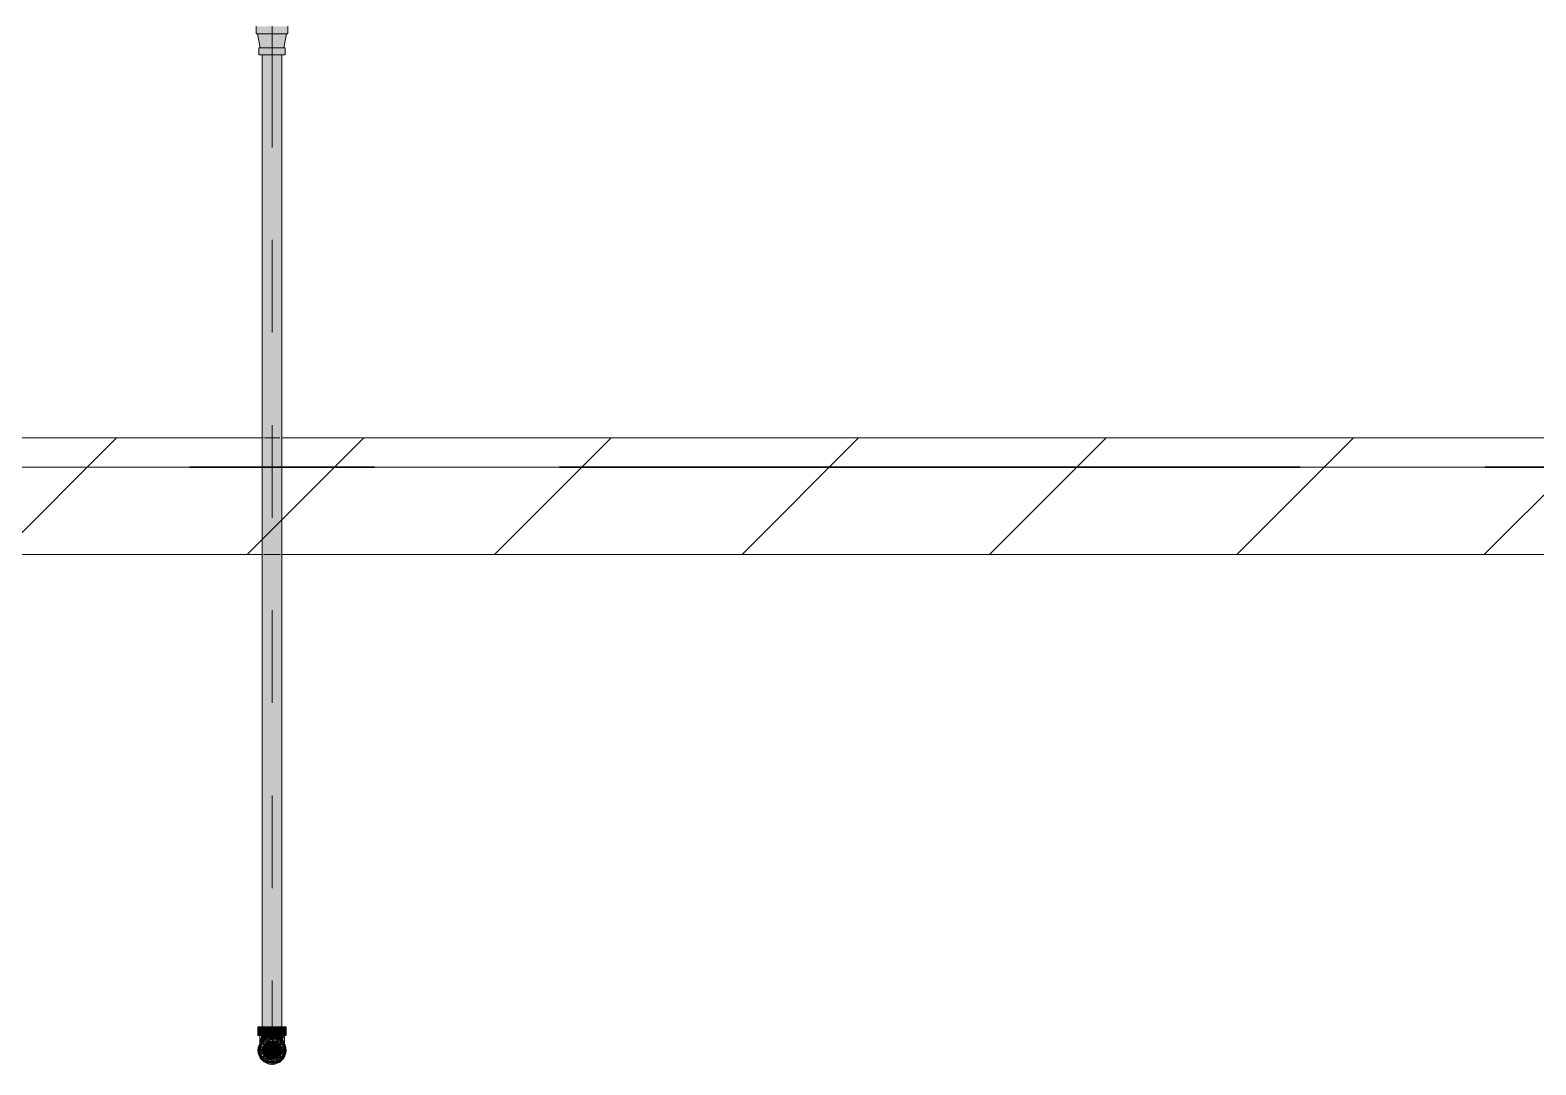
# Model space of a CAD drawing. Header units: millimetres. Extents: x -4000 to 187956, y -58990 to 162485.
# Drawn here: x 93835 to 96417, y 126425 to 128199 of the extents above; entities that cross this region are included whole.
import ezdxf

# ---------------------------------------------------------------- set-up
doc = ezdxf.new("R2010")
doc.units = ezdxf.units.MM
for name, pattern in [('Dash 1_16_', [317.5, 158.75, -158.75]), ('Grid Line', [2222.5, 1270, -317.5, 317.5, -317.5]), ('Grid Line 12_5mm', [2150, 1250, -300, 300, -300])]:
    doc.linetypes.add(name, pattern=pattern)
for name, color, linetype, lineweight in [('A-WALL', 113, 'Continuous', 13), ('A-WALL-PATT', 111, 'Continuous', 13), ('F-SPRN', 3, 'Continuous', 9), ('P-PIPE', 3, 'Continuous', 9), ('P-PIPE-CNTR', 3, 'Continuous', 9), ('S-GRID', 1, 'Continuous', 30)]:
    doc.layers.add(name, color=color, linetype=linetype, lineweight=lineweight)

# ---------------------------------------------------------------- blocks, each defined once
blk = doc.blocks.new('CMF2_NHAXUONG_A_rvt-1-FFS - TANG 1')
at = {"layer": 'A-WALL-PATT', "lineweight": 9}
h = blk.add_hatch(dxfattribs=at)
h.set_pattern_fill('FP_12', color=250, style=0, pattern_type=2)
h.set_pattern_definition([(45, (0, 0), (-212.13203, 212.13203), [])])
h.paths.add_polyline_path([(68581, 127300.1), (97082.8, 127300.1), (97082.8, 127500.1), (67049.8, 127500.1), (67049.8, 127300.1)])
h.paths.add_polyline_path([(43638.6, 127300.1), (63049.8, 127300.1), (63049.8, 127500.1), (43549.8, 127500.1), (43549.8, 127300.1)])
at = {"layer": 'A-WALL', "color": 50, "lineweight": 15}
for p, q in [((94233.5, 127500.1), (91766.5, 127500.1)), ((96733.5, 127500.1), (94266.5, 127500.1)), ((91766.7, 127300.1), (94233.3, 127300.1)), ((94266.7, 127300.1), (96733.3, 127300.1))]:
    blk.add_line(p, q, dxfattribs=at)
at = {"layer": 'A-WALL', "color": 35, "lineweight": 15}
for p, q in [((94233.5, 127500.1), (91766.5, 127500.1)), ((96733.5, 127500.1), (94266.5, 127500.1)), ((91766.7, 127300.1), (94233.3, 127300.1)), ((94266.7, 127300.1), (96733.3, 127300.1))]:
    blk.add_line(p, q, dxfattribs=at)
at = {"layer": 'A-WALL', "color": 14, "lineweight": 15}
for p, q in [((94237.1, 127500.1), (94235.5, 127500.1)), ((94263.4, 127500.1), (94238.2, 127500.1)), ((94235.5, 127300.1), (94264.5, 127300.1))]:
    blk.add_line(p, q, dxfattribs=at)
at = {"layer": 'A-WALL', "color": 15, "lineweight": 15}
for p, q in [((94237.1, 127500.1), (94235.5, 127500.1)), ((94263.4, 127500.1), (94238.2, 127500.1)), ((94235.5, 127300.1), (94264.5, 127300.1))]:
    blk.add_line(p, q, dxfattribs=at)
at = {"layer": 'S-GRID', "linetype": 'Grid Line 12_5mm', "lineweight": 9}
blk.add_line((-824.3, 127450), (183641.1, 127450), dxfattribs=at)
blk = doc.blocks.new('Sprinkler_Up - DN20-V359-FFS - TANG 1')
at = {"layer": 'F-SPRN', "transparency": 33554534}
for points in [[(13.5, 0), (22.2, 0), (18, 13.1), (6.9, 21.2), (-6.9, 21.2), (-18.4, 11.9), (-22.2, 0), (-3.9, 0.7), (-1.7, 2.9), (-1.2, 3.5), (-0.6, 4), (0.6, 4), (1.2, 3.5), (1.7, 2.9), (4.6, 0)], [(0, -21.2), (6.9, -21.2), (18, -13.1), (22.2, 0), (3.9, -0.7), (1.7, -2.9), (1.2, -3.5), (0.6, -4), (-0.6, -4), (-1.2, -3.5), (-1.7, -2.9), (-4.6, 0), (-22.2, 0), (-18, -13.1), (-6.9, -21.2)], [(0, -16.7), (4.3, -16.1), (11.8, -11.8), (16.1, -4.3), (16.1, 4.3), (11.7, 11.9), (8.3, 14.4), (0, 16.7), (-4.3, 16.1), (-11.8, 11.8), (-16.1, 4.3), (-16.1, -4.3), (-11.8, -11.8), (-8.3, -14.4)], [(0, -15.6), (7.8, -13.5), (13.5, -7.8), (15.1, -4), (15.1, 4), (13.5, 7.8), (7.8, 13.5), (0, 15.6), (-9.9, 11.9), (-11, 11), (-15.1, 4), (-15.1, -4), (-11, -11), (-7.8, -13.5)], [(-10.9, -5.5), (-10.9, 5.4), (-14.5, 5.4), (-14.5, -5.5)], [(-7.7, -5.5), (-7.7, 5.4), (-10.9, 5.4), (-10.9, -5.5)], [(0, -5.5), (0, 5.4), (-7.7, 5.4), (-7.7, -5.5)], [(0, 0), (5.7, 0), (2.9, 4.9), (-2.9, 4.9), (-5.7, 0)], [(2.9, -4.9), (5.7, 0), (-5.7, 0), (-2.9, -4.9)], [(0, 0), (4.6, 0), (0, 4.6), (-4.6, 0)], [(0, -4.6), (4.6, 0), (-4.6, 0)], [(0, -2.6), (1.3, 0), (-1.8, 0)], [(-1.3, 0), (1.8, 0), (0, 2.6)], [(7.7, -5.5), (7.7, 5.4), (0, 5.4), (0, -5.5)], [(10.9, -5.5), (10.9, 5.4), (7.7, 5.4), (7.7, -5.5)], [(14.5, -5.5), (14.5, 5.4), (10.9, 5.4), (10.9, -5.5)]]:
    blk.add_hatch(color=1, dxfattribs=at).paths.add_polyline_path(points)
at = {"layer": 'F-SPRN', "color": 1}
for p, q in [((-11.5, 5.4), (-14.5, 5.4)), ((-14.5, 5.4), (-11.3, 5.4)), ((-14.5, 5.4), (-14.5, 3.7)), ((-14.5, 3.3), (-14.5, 0)), ((-11.5, 5.4), (-11.5, 4)), ((-10.9, 1.9), (-10.9, 3.6)), ((-10.8, 5.4), (-8, 5.4)), ((-8.1, 5.4), (-10.8, 5.4)), ((-8.1, 5.4), (-8.1, 2.8)), ((-8.1, 2.5), (-8.1, 0.7)), ((-7.7, 4.8), (-7.7, 2.7)), ((-7.7, 4.8), (-7.7, 2.7)), ((-7.7, 2.1), (-7.7, 0.5)), ((-7.7, 2.1), (-7.7, 0.5)), ((-6.7, 5.4), (-4.7, 5.4)), ((-5.8, 3.8), (-5.8, 2.2)), ((-2.1, 0), (-2.1, 0)), ((-2.1, 0), (-2.1, -0.1)), ((-0.5, 2), (-0.6, 2)), ((-0.6, 2), (-0.6, 2)), ((0, 2.1), (-0.1, 2.1)), ((2.1, 0), (2.1, 0.1)), ((2.1, 0), (2.1, 0)), ((4.7, 5.4), (6.5, 5.4)), ((7.7, 5.4), (10.8, 5.4)), ((7.7, 5.2), (7.7, 2.7)), ((7.7, 5.2), (7.7, 2.7)), ((7.7, 2.3), (7.7, 0.5)), ((7.7, 2.3), (7.7, 0.5)), ((10.8, 5.4), (8.1, 5.4)), ((8.1, 5.4), (8.1, 2.8)), ((8.1, 2.5), (8.1, 0.4)), ((10.9, 5.4), (14.5, 5.4)), ((10.9, 3.6), (10.9, 0.2)), ((14.5, 5.4), (11.5, 5.4)), ((11.5, 5.4), (11.5, 4)), ((11.5, 3), (11.5, 0.2)), ((14.5, 5.4), (14.5, -5.5)), ((-14.5, -1.3), (-14.5, -3.7)), ((-11.1, -5.5), (-14.5, -5.5)), ((-14.5, -5.5), (-11.5, -5.5)), ((-10.9, -2.6), (-10.9, -1.3)), ((-10.8, -5.5), (-8.1, -5.5)), ((-7.8, -5.5), (-10.8, -5.5)), ((-8.1, -4.2), (-8.1, -5.5)), ((-7.7, -2.7), (-7.7, -4)), ((-7.7, -2.7), (-7.7, -4)), ((-7, -5.5), (-5.8, -5.5)), ((-4.8, -5.5), (-7, -5.5)), ((-5.8, -2.3), (-5.8, -3.8)), ((-2.1, -0.3), (-2, -0.4)), ((-2, -0.4), (-2, -0.5)), ((-2, -0.5), (-2, -0.6)), ((-2, -0.6), (-2, -0.7)), ((-2, -0.7), (-1.9, -0.7)), ((-1.9, -0.7), (-1.9, -0.8)), ((-1.9, -0.8), (-1.9, -0.9)), ((-1.9, -0.9), (-1.8, -1)), ((-1.8, -1), (-1.8, -1.1)), ((-1.8, -1), (-1.8, -1)), ((-1.8, -1.1), (-1.7, -1.2)), ((-1.7, -1.2), (-1.6, -1.3)), ((-1.7, -1.2), (-1.7, -1.2)), ((-1.6, -1.3), (-1.6, -1.4)), ((-1.6, -1.4), (-1.5, -1.4)), ((-1.5, -1.4), (-1.4, -1.5)), ((-1.4, -1.5), (-1.3, -1.6)), ((-1.4, -1.5), (-1.4, -1.5)), ((-1.3, -1.6), (-1.3, -1.7)), ((-1.3, -1.7), (-1.2, -1.7)), ((-1.2, -1.7), (-1.1, -1.7)), ((-1.1, -1.7), (-1.1, -1.8)), ((-1.1, -1.8), (-1, -1.8)), ((-1, -1.8), (-0.9, -1.9)), ((-0.9, -1.9), (-0.8, -1.9)), ((-0.8, -1.9), (-0.7, -2)), ((-0.8, -1.9), (-0.8, -1.9)), ((-0.7, -2), (-0.6, -2)), ((-0.6, -2), (-0.5, -2)), ((-0.5, -2), (-0.4, -2)), ((-0.4, -2), (-0.3, -2.1)), ((-0.4, -2), (-0.4, -2)), ((-0.3, -2.1), (-0.2, -2.1)), ((-0.2, -2.1), (-0.1, -2.1)), ((-0.1, -2.1), (0, -2.1)), ((0, -2.1), (0.1, -2.1)), ((0.1, -2.1), (0.2, -2.1)), ((0.1, -2.1), (0.1, -2.1)), ((0.2, -2.1), (0.3, -2.1)), ((0.3, -2.1), (0.4, -2)), ((0.4, -2), (0.5, -2)), ((0.5, -2), (0.6, -2)), ((0.6, -2), (0.7, -2)), ((0.6, -2), (0.6, -2)), ((0.7, -2), (0.8, -1.9)), ((0.8, -1.9), (0.9, -1.9)), ((0.9, -1.9), (1, -1.8)), ((0.9, -1.9), (0.9, -1.9)), ((1, -1.8), (1.1, -1.8)), ((1.1, -1.8), (1.2, -1.7)), ((1.2, -1.7), (1.3, -1.6)), ((1.2, -1.7), (1.2, -1.7)), ((1.3, -1.6), (1.4, -1.6)), ((1.4, -1.5), (1.5, -1.5)), ((1.4, -1.6), (1.4, -1.5)), ((1.5, -1.4), (1.6, -1.3)), ((1.5, -1.5), (1.5, -1.4)), ((1.6, -1.3), (1.7, -1.2)), ((1.6, -1.3), (1.6, -1.3)), ((1.7, -1.1), (1.8, -1.1)), ((1.7, -1.2), (1.7, -1.1)), ((1.8, -1), (1.9, -0.9)), ((1.8, -1.1), (1.8, -1)), ((1.9, -0.8), (2, -0.7)), ((1.9, -0.8), (1.9, -0.8)), ((1.9, -0.9), (1.9, -0.8)), ((2, -0.4), (2.1, -0.3)), ((2, -0.5), (2, -0.4)), ((2, -0.5), (2, -0.5)), ((2, -0.6), (2, -0.5)), ((2, -0.7), (2, -0.6)), ((2.1, -0.1), (2.1, 0)), ((2.1, -0.2), (2.1, -0.1)), ((2.1, -0.3), (2.1, -0.2)), ((7, -5.5), (4.8, -5.5)), ((5.8, -2.2), (5.8, -3.8)), ((5.8, -5.5), (7, -5.5)), ((7.7, -0.5), (7.7, -2.3)), ((7.7, -0.5), (7.7, -2.3)), ((7.7, -2.7), (7.7, -5.4)), ((7.7, -2.7), (7.7, -5.4)), ((10.8, -5.5), (7.7, -5.5)), ((8.1, -0.4), (8.1, -2.5)), ((8.1, -2.8), (8.1, -5.5)), ((8.1, -5.5), (10.8, -5.5)), ((10.9, -0.2), (10.9, -3.6)), ((14.5, -5.5), (10.9, -5.5)), ((11.5, -0.2), (11.5, -3)), ((11.5, -4), (11.5, -5.5)), ((11.5, -5.5), (14.5, -5.5))]:
    blk.add_line(p, q, dxfattribs=at)
at = {"layer": 'F-SPRN', "color": 1, "flags": 128}
for points in [[(-0.6, 2), (-0.7, 2), (-0.8, 1.9), (-0.9, 1.9), (-0.9, 1.9), (-1, 1.8), (-1.1, 1.8), (-1.2, 1.7), (-1.2, 1.7), (-1.3, 1.6), (-1.4, 1.6), (-1.4, 1.5), (-1.5, 1.5), (-1.5, 1.4), (-1.6, 1.3), (-1.6, 1.3), (-1.7, 1.2), (-1.7, 1.1), (-1.8, 1.1), (-1.8, 1), (-1.9, 0.9), (-1.9, 0.8), (-1.9, 0.8), (-2, 0.7), (-2, 0.6), (-2, 0.5), (-2, 0.5), (-2, 0.4), (-2.1, 0.3), (-2.1, 0.2), (-2.1, 0.1), (-2.1, 0)], [(-0.1, 2.1), (-0.1, 2.1), (-0.2, 2.1), (-0.3, 2.1), (-0.4, 2), (-0.5, 2)], [(2.1, 0.1), (2.1, 0.2), (2.1, 0.2), (2.1, 0.3), (2, 0.4), (2, 0.5), (2, 0.6), (2, 0.7), (1.9, 0.7), (1.9, 0.8), (1.9, 0.9), (1.8, 1), (1.8, 1), (1.8, 1.1), (1.7, 1.2), (1.7, 1.2), (1.6, 1.3), (1.6, 1.4), (1.5, 1.4), (1.4, 1.5), (1.4, 1.5), (1.3, 1.6), (1.3, 1.7), (1.2, 1.7), (1.1, 1.7), (1.1, 1.8), (1, 1.8), (0.9, 1.9), (0.8, 1.9), (0.8, 1.9), (0.7, 2), (0.6, 2), (0.5, 2), (0.4, 2), (0.4, 2), (0.3, 2.1), (0.2, 2.1), (0.1, 2.1), (0, 2.1)], [(-2.1, -0.1), (-2.1, -0.2), (-2.1, -0.2), (-2.1, -0.3)]]:
    blk.add_lwpolyline(points, dxfattribs=at)
at = {"layer": 'F-SPRN', "color": 1}
for radius, start, end in [(22.2, 360, 180), (21.9, 165.6773, 179.2615), (21.9, 145.5983, 164.8151), (21.9, 144, 145.5983), (21.9, 126.6942, 143.2701), (16.7, 167.6802, 180), (16.7, 167.6802, 180), (16.7, 155.3879, 164.9693), (16.7, 155.3879, 164.9693), (15.6, 166.4265, 180), (15.6, 166.4265, 180), (15.6, 150.9409, 165), (15.6, 159.6139, 165), (16.7, 136.7213, 149.931), (16.7, 136.7213, 149.931), (15.6, 150.9409, 156.3845), (15.6, 138.4214, 150), (15.6, 138.4214, 150), (21.9, 108.2621, 125.7507), (16.7, 134.4938, 135), (16.7, 134.4938, 135), (15.6, 129.9005, 135), (15.6, 129.9005, 135), (16.7, 121.4181, 130.5751), (16.7, 121.4181, 130.5751), (15.6, 120.5262, 126.205), (15.6, 120.5262, 126.205), (16.7, 106.5995, 120), (16.7, 106.5995, 120), (15.6, 114.4363, 119.9813), (15.6, 114.4363, 119.9813), (21.9, 99.348, 107.901), (4.63, 155.7832, 180), (4.63, 155.7832, 180), (16.7, 96.4143, 105), (16.7, 96.4143, 105), (4.63, 109.0192, 138.2703), (4.63, 109.0192, 138.2703), (21.9, 90.145, 98.8503), (15.6, 95.5762, 100.6843), (15.6, 95.5762, 100.6843), (2.56, 109.0192, 168.8278), (2.56, 109.0192, 168.8278), (2.04, 109.0192, 180), (16.7, 83.0684, 90), (16.7, 83.0684, 90), (4.63, 17.9592, 90), (4.63, 17.9592, 90), (3.81, 57.0577, 90), (2.56, 14.5599, 90), (2.56, 14.5599, 90), (2.04, 10.4703, 90), (21.9, 72.5583, 89.4624), (15.6, 75.573, 80.5892), (15.6, 75.573, 80.5892), (3.81, 16.1605, 43.8358), (15.6, 67.5614, 74.5481), (15.6, 67.5614, 74.5481), (16.7, 60, 75), (16.7, 60, 75), (15.6, 60.0187, 65.5637), (15.6, 60.0187, 65.5637), (21.9, 54.2493, 71.7379), (15.6, 53.795, 60), (15.6, 53.795, 60), (16.7, 49.4249, 58.5819), (16.7, 49.4249, 58.5819), (15.6, 45, 50.0995), (15.6, 45, 50.0995), (16.7, 45, 45.5062), (16.7, 45, 45.5062), (15.6, 30, 41.5786), (15.6, 30, 41.5786), (16.7, 30, 43.2787), (16.7, 30, 43.2787), (21.9, 36.7299, 53.3058), (15.6, 23.6155, 29.5646), (15.6, 15, 29.5646), (15.6, 15, 20.3861), (16.7, 15, 24.6121), (16.7, 15, 24.6121), (15.6, 360, 13.6618), (15.6, 0, 13.6618), (16.7, 360, 12.3198), (16.7, 0, 12.3198), (21.9, 33.2088, 36), (21.9, 15.1849, 33.2088), (21.9, 0.7385, 14.3227), (22.2, 180, 360), (21.9, 180.7385, 194.3227), (21.9, 195.1849, 215.2302), (21.9, 216.7299, 233.3058), (16.7, 180, 192.3198), (16.7, 180, 192.3198), (16.7, 195.0307, 204.6121), (16.7, 195.0307, 204.6121), (15.6, 181.9082, 193.6618), (15.6, 181.9082, 193.6618), (15.6, 197.3339, 209.5646), (15.6, 197.3339, 209.5646), (16.7, 210.069, 223.2787), (16.7, 210.069, 223.2787), (15.6, 212.5472, 221.5786), (15.6, 212.5472, 221.5786), (21.9, 234.2493, 251.7379), (16.7, 229.4249, 238.5819), (16.7, 229.4249, 238.5819), (15.6, 233.795, 240), (15.6, 233.795, 240), (16.7, 240, 255), (16.7, 240, 255), (15.6, 240.0187, 254.5481), (15.6, 240.0187, 254.5481), (21.9, 252.5583, 269.4624), (4.63, 197.9592, 0), (4.63, 197.9592, 360), (15.6, 255, 267.64), (15.6, 255, 267.64), (3.81, 196.1605, 360), (2.56, 191.1677, 270), (2.56, 191.1677, 270), (2.04, 190.4703, 270), (16.7, 263.0684, 270), (16.7, 263.0684, 270), (2.04, 270, 0), (2.56, 270, 0), (2.56, 270, 360), (21.9, 270.145, 278.8503), (15.6, 275.5762, 280.6843), (15.6, 275.5762, 280.6843), (16.7, 276.4143, 285), (16.7, 276.4143, 285), (21.9, 279.348, 287.901), (16.7, 286.5995, 300), (16.7, 286.5995, 300), (15.6, 294.4363, 299.9813), (15.6, 294.4363, 299.9813), (21.9, 288.2621, 305.7507), (15.6, 300, 313.2078), (15.6, 300, 313.2078), (16.7, 301.4181, 310.5751), (16.7, 301.4181, 310.5751), (15.6, 318.4214, 330), (15.6, 318.4214, 330), (16.7, 316.7213, 330), (16.7, 316.7213, 330), (21.9, 306.6942, 323.2701), (15.6, 330.4354, 345), (15.6, 330.4354, 336.3845), (15.6, 339.6139, 345), (15.6, 346.3382, 360), (15.6, 346.3382, 360), (16.7, 335.3879, 345), (16.7, 335.3879, 345), (16.7, 347.6802, 360), (16.7, 347.6802, 360), (21.9, 324.7698, 344.8151), (21.9, 345.6773, 359.2615)]:
    blk.add_arc((0, 0), radius, start, end, dxfattribs=at)
blk = doc.blocks.new('Steel_Transition_Threaded_HoaPhat - Standard-V286-FFS - TANG 1')
at = {"layer": 'P-PIPE', "lineweight": 13, "transparency": 33554534}
h = blk.add_hatch(color=1, dxfattribs=at)
h.paths.add_polyline_path([(51750, 126427.6), (51755.8, 126428.4), (51761.3, 126430.6), (51765.9, 126434.2), (51769.5, 126438.8), (51771.7, 126444.3), (51772.5, 126450.1), (51771.7, 126455.9), (51769, 126462), (51765.9, 126466), (51761.3, 126469.6), (51755.8, 126471.8), (51750, 126472.6), (51744.2, 126471.8), (51738.8, 126469.6), (51734.1, 126466), (51730.5, 126461.3), (51728.3, 126455.9), (51727.5, 126450.1), (51728.3, 126444.3), (51730.5, 126438.8), (51734.1, 126434.2), (51738.8, 126430.6), (51744.2, 126428.4)])
h.paths.add_polyline_path([(51750, 126430), (51744.8, 126430.7), (51740, 126432.7), (51735.8, 126435.9), (51732.6, 126440), (51730.6, 126444.9), (51729.9, 126450.1), (51730.6, 126455.3), (51734, 126462), (51735.8, 126464.3), (51740, 126467.5), (51744.8, 126469.5), (51750, 126470.2), (51755.2, 126469.5), (51760.1, 126467.5), (51766, 126462), (51767.4, 126460.1), (51769.4, 126455.3), (51770.1, 126450.1), (51769.4, 126444.9), (51767.4, 126440), (51764.2, 126435.9), (51760.1, 126432.7), (51755.2, 126430.7)])
for points in [[(51750, 126430), (51750, 126433.7), (51741.8, 126435.9), (51735.8, 126441.9), (51733.6, 126450.1), (51735.8, 126458.3), (51741.8, 126464.3), (51750, 126466.5), (51750, 126470.2), (51744.8, 126469.5), (51740, 126467.5), (51734, 126462), (51732.6, 126460.1), (51730.6, 126455.3), (51729.9, 126450.1), (51730.6, 126444.9), (51732.6, 126440), (51735.8, 126435.9), (51740, 126432.7), (51744.8, 126430.7)], [(51750, 126431.6), (51754.8, 126432.2), (51759.3, 126434.1), (51763.1, 126437), (51766, 126440.8), (51767.9, 126445.3), (51768.5, 126450.1), (51767.9, 126454.9), (51764, 126462), (51763.1, 126463.2), (51759.3, 126466.1), (51754.8, 126468), (51750, 126468.6), (51745.2, 126468), (51740.8, 126466.1), (51736, 126462), (51734, 126459.3), (51732.1, 126454.9), (51731.5, 126450.1), (51732.1, 126445.3), (51734, 126440.8), (51736.9, 126437), (51740.8, 126434.1), (51745.2, 126432.2)], [(51750, 126430), (51755.2, 126430.7), (51760.1, 126432.7), (51764.2, 126435.9), (51767.4, 126440), (51769.4, 126444.9), (51770.1, 126450.1), (51769.4, 126455.3), (51766, 126462), (51764.2, 126464.3), (51760.1, 126467.5), (51755.2, 126469.5), (51750, 126470.2), (51750, 126466.5), (51758.2, 126464.3), (51764.2, 126458.3), (51766.4, 126450.1), (51764.2, 126441.9), (51758.2, 126435.9), (51750, 126433.7)]]:
    blk.add_hatch(color=1, dxfattribs=at).paths.add_polyline_path(points)
at = {"layer": 'P-PIPE', "color": 20, "lineweight": 13}
for radius, start, end in [(22.5, 90, 270), (22.5, 90, 270), (20.1, 150, 162.7449), (18.5, 157.6232, 165), (18.5, 157.6232, 165), (20.1, 143.4205, 148.1553), (18.5, 139.7195, 150), (18.5, 139.7195, 150), (20.1, 128.8856, 139.8677), (16.4, 143.5463, 150), (18.5, 123.4976, 133.2041), (18.5, 123.4976, 133.2041), (16.4, 133.3918, 135), (20.1, 109.6859, 125.0043), (16.4, 121.0738, 128.0319), (18.5, 106.819, 120), (18.5, 106.819, 120), (16.4, 115.1607, 120), (16.4, 107.4657, 111.9681), (20.1, 100.9975, 105), (18.5, 91.4353, 103.2046), (18.5, 91.4353, 103.2046), (16.4, 96.2132, 104.6042), (20.1, 90.5246, 98.5089), (22.5, 270, 90), (22.5, 270, 90), (18.5, 78.0986, 90), (18.5, 78.0986, 90), (20.1, 75.0607, 87.9279), (18.5, 60, 75), (18.5, 60, 75), (16.4, 66.9681, 72.9388), (20.1, 54.9957, 75), (16.4, 50.4733, 56.6389), (18.5, 46.7959, 56.5024), (18.5, 46.7959, 56.5024), (16.4, 45, 46.6082), (20.1, 40.1323, 51.1144), (16.4, 30, 38.0319), (18.5, 30, 40.2805), (18.5, 30, 40.2805), (20.1, 31.8447, 36.5795), (18.5, 15, 22.3768), (18.5, 15, 22.3768), (20.1, 17.2551, 30), (20.1, 166.0499, 193.9501), (20.1, 197.2551, 210), (18.5, 166.5939, 180), (18.5, 166.5939, 193.4061), (18.5, 180, 193.4061), (18.5, 195, 202.3768), (18.5, 195, 202.3768), (20.1, 211.8447, 231.1144), (16.4, 168.5467, 178.9063), (16.4, 184.8393, 191.4533), (18.5, 210, 223.5703), (18.5, 210, 223.5703), (16.4, 158.0319, 163.506), (16.4, 210.6635, 216.4537), (18.5, 226.7959, 236.5024), (18.5, 226.7959, 236.5024), (20.1, 234.9957, 255), (16.4, 230.4733, 236.6389), (18.5, 240, 255), (18.5, 240, 255), (16.4, 240, 246.5955), (16.4, 250.3629, 255), (20.1, 255.0607, 267.9279), (18.5, 258.0986, 270), (18.5, 258.0986, 270), (16.4, 264.1652, 268.506), (18.5, 271.4353, 283.2046), (18.5, 271.4353, 283.2046), (16.4, 276.2132, 283.9063), (20.1, 280.9975, 285), (16.4, 287.4657, 291.9681), (18.5, 286.819, 300), (18.5, 286.819, 300), (16.4, 293.4045, 300), (20.1, 289.6859, 305.0043), (18.5, 303.4976, 313.2041), (18.5, 303.4976, 313.2041), (20.1, 308.8856, 328.1553), (18.5, 316.4297, 330), (18.5, 316.4297, 330), (16.4, 338.0319, 342.8691), (16.4, 0, 8.0319), (16.4, 353.5463, 0), (18.5, 337.6232, 345), (18.5, 337.6232, 345), (20.1, 330, 342.7449), (18.5, 0, 13.4061), (18.5, 346.5939, 13.4061), (18.5, 346.5939, 0), (20.1, 346.0499, 13.9501), (20.1, 270.5246, 278.5089)]:
    blk.add_arc((51750, 126450.1), radius, start, end, dxfattribs=at)
blk = doc.blocks.new('Steel_Elbow_Threaded_HoaPhat - Standard-V360-FFS - TANG 1')
at = {"layer": 'P-PIPE', "lineweight": 13, "transparency": 33554534}
for points in [[(94233, 126475.5), (94250, 126475.5), (94250, 126490.6), (94225.9, 126490.6), (94226.7, 126475.5), (94232.1, 126475.5)], [(94250, 126475.5), (94274.1, 126475.5), (94273.3, 126490.6), (94250, 126490.6)], [(94250, 126426), (94256.2, 126426.8), (94262.1, 126429.2), (94267.1, 126433), (94270.9, 126438), (94273.3, 126443.8), (94274.1, 126450.1), (94273.3, 126456.3), (94270.9, 126462.1), (94267.1, 126467.1), (94262.1, 126471), (94256.2, 126473.4), (94250, 126474.2), (94243.8, 126473.4), (94237.9, 126471), (94232.1, 126466), (94229, 126462), (94226.7, 126456.3), (94225.9, 126450.1), (94226.7, 126443.8), (94229.1, 126438), (94233, 126433), (94237.9, 126429.2), (94243.8, 126426.8)]]:
    blk.add_hatch(color=1, dxfattribs=at).paths.add_polyline_path(points)
h = blk.add_hatch(color=1, dxfattribs=at)
h.paths.add_polyline_path([(94242.8, 126470), (94240.3, 126470), (94244.1, 126471.9)])
h.paths.add_polyline_path([(94229.8, 126460.2), (94232.1, 126462), (94237.2, 126467.6), (94242.8, 126470), (94250, 126471.2), (94250, 126475.5), (94231.7, 126475.5), (94230.3, 126471.7), (94230.1, 126464.3), (94230, 126462)])
h = blk.add_hatch(color=1, dxfattribs=at)
h.paths.add_polyline_path([(94266.9, 126465.3), (94269.2, 126462), (94268.6, 126464.6)])
h.paths.add_polyline_path([(94270.9, 126458.6), (94270.6, 126467.2), (94269.5, 126466.8), (94269.4, 126470.9), (94270.7, 126471.2), (94269.6, 126475.5), (94250, 126475.5), (94250, 126471.2), (94257.2, 126470), (94255.9, 126471.9), (94263.4, 126467.2), (94267.4, 126463.1), (94266.2, 126468.2), (94269.6, 126462)])
at = {"layer": 'P-PIPE', "color": 20, "lineweight": 13}
for p, q in [((94225.9, 126490.6), (94225.9, 126475.5)), ((94226.7, 126490.6), (94225.9, 126490.6)), ((94250, 126490.6), (94225.9, 126490.6)), ((94233, 126490.6), (94226.7, 126490.6)), ((94237.9, 126490.6), (94233.8, 126490.6)), ((94243.8, 126490.6), (94238.2, 126490.6)), ((94250, 126490.6), (94243.8, 126490.6)), ((94256.2, 126490.6), (94250, 126490.6)), ((94274.1, 126490.6), (94250, 126490.6)), ((94261.8, 126490.6), (94256.2, 126490.6)), ((94266.2, 126490.6), (94262.1, 126490.6)), ((94274.1, 126490.6), (94267.1, 126490.6)), ((94274.1, 126475.5), (94274.1, 126490.6)), ((94225.9, 126475.5), (94231.5, 126475.5)), ((94225.9, 126475.5), (94250, 126475.5)), ((94231.7, 126475.5), (94228.9, 126475.5)), ((94228.9, 126461.8), (94228.9, 126462)), ((94228.9, 126460.9), (94228.9, 126461.8)), ((94231.7, 126475.5), (94229.2, 126475.5)), ((94232, 126475.5), (94231.7, 126475.5)), ((94232, 126475.5), (94231.7, 126475.5)), ((94232, 126475.5), (94233, 126475.5)), ((94242.8, 126475.5), (94232.8, 126475.5)), ((94236.4, 126475.5), (94233.8, 126475.5)), ((94234, 126475.5), (94237.9, 126475.5)), ((94242.8, 126475.5), (94236.4, 126475.5)), ((94237.9, 126475.5), (94242.7, 126475.5)), ((94250, 126475.5), (94243.7, 126475.5)), ((94250, 126475.5), (94243.7, 126475.5)), ((94243.8, 126475.5), (94250, 126475.5)), ((94250, 126475.5), (94256.2, 126475.5)), ((94250, 126475.5), (94274.1, 126475.5)), ((94256.3, 126475.5), (94250, 126475.5)), ((94256.3, 126475.5), (94250, 126475.5)), ((94263.6, 126475.5), (94257.2, 126475.5)), ((94271.2, 126475.5), (94257.2, 126475.5)), ((94257.3, 126475.5), (94262.1, 126475.5)), ((94262.1, 126475.5), (94266, 126475.5)), ((94266.2, 126475.5), (94263.6, 126475.5)), ((94267.1, 126475.5), (94269.7, 126475.5)), ((94268.3, 126475.5), (94267.2, 126475.5)), ((94269.9, 126475.5), (94268.3, 126475.5)), ((94269.7, 126475.5), (94274.1, 126475.5)), ((94271.2, 126462), (94271.2, 126461.2)), ((94271.2, 126462), (94271.2, 126462)), ((94271.2, 126461.2), (94271.2, 126460.3)), ((94271.2, 126458), (94271.2, 126457.3)), ((94228.9, 126455.1), (94228.9, 126455.7)), ((94228.9, 126454.5), (94228.9, 126455.1)), ((94228.9, 126454), (94228.9, 126454.5)), ((94228.9, 126452.5), (94228.9, 126453)), ((94228.9, 126452.1), (94228.9, 126452.5)), ((94228.9, 126451.7), (94228.9, 126452.1)), ((94228.9, 126451.4), (94228.9, 126451.7)), ((94228.9, 126451.1), (94228.9, 126451.4)), ((94228.9, 126450.4), (94228.9, 126450.6)), ((94228.9, 126450.3), (94228.9, 126450.4)), ((94228.9, 126450.2), (94228.9, 126450.3)), ((94228.9, 126450.1), (94228.9, 126450.2)), ((94228.9, 126450.1), (94228.9, 126450.1)), ((94228.9, 126449.9), (94228.9, 126450.1)), ((94228.9, 126449), (94228.9, 126449.9)), ((94228.9, 126448.2), (94228.9, 126449)), ((94229, 126447.3), (94228.9, 126448.2)), ((94229.2, 126446.5), (94229, 126447.3)), ((94229.3, 126445.7), (94229.2, 126446.5)), ((94229.5, 126444.8), (94229.3, 126445.7)), ((94229.7, 126444), (94229.5, 126444.8)), ((94230, 126443.2), (94229.7, 126444)), ((94230.3, 126442.4), (94230, 126443.2)), ((94231.3, 126440.1), (94231, 126440.9)), ((94231.8, 126439.4), (94231.3, 126440.1)), ((94232.2, 126438.7), (94231.8, 126439.4)), ((94234.3, 126436), (94233.7, 126436.6)), ((94234.8, 126435.4), (94234.3, 126436)), ((94235.4, 126434.8), (94234.8, 126435.4)), ((94236.1, 126434.2), (94235.4, 126434.8)), ((94236.7, 126433.6), (94236.1, 126434.2)), ((94237.4, 126433.1), (94236.7, 126433.6)), ((94238.1, 126432.6), (94237.4, 126433.1)), ((94238.8, 126432.2), (94238.1, 126432.6)), ((94241, 126431), (94240.2, 126431.3)), ((94241.8, 126430.6), (94241, 126431)), ((94242.6, 126430.3), (94241.8, 126430.6)), ((94258.4, 126430.7), (94257.7, 126430.4)), ((94259.2, 126431.1), (94258.4, 126430.7)), ((94260, 126431.4), (94259.2, 126431.1)), ((94260.7, 126431.8), (94260, 126431.4)), ((94261.4, 126432.3), (94260.7, 126431.8)), ((94262.1, 126432.8), (94261.4, 126432.3)), ((94262.8, 126433.3), (94262.1, 126432.8)), ((94263.5, 126433.8), (94262.8, 126433.3)), ((94264.1, 126434.3), (94263.5, 126433.8)), ((94264.7, 126434.9), (94264.1, 126434.3)), ((94265.3, 126435.5), (94264.7, 126434.9)), ((94265.9, 126436.1), (94265.3, 126435.5)), ((94266.4, 126436.8), (94265.9, 126436.1)), ((94267, 126437.5), (94266.4, 126436.8)), ((94267.5, 126438.1), (94267, 126437.5)), ((94267.9, 126438.9), (94267.5, 126438.1)), ((94269.1, 126441.1), (94268.8, 126440.3)), ((94269.5, 126441.9), (94269.1, 126441.1)), ((94269.8, 126442.6), (94269.5, 126441.9)), ((94270.1, 126443.4), (94269.8, 126442.6)), ((94270.3, 126444.2), (94270.1, 126443.4)), ((94270.5, 126445.1), (94270.3, 126444.2)), ((94270.7, 126445.9), (94270.5, 126445.1)), ((94270.9, 126446.7), (94270.7, 126445.9)), ((94271.2, 126450.1), (94271.1, 126449.2)), ((94271.1, 126449.2), (94271.1, 126448.4)), ((94271.2, 126455.9), (94271.2, 126455.3)), ((94271.2, 126455.3), (94271.2, 126454.7)), ((94271.2, 126454.7), (94271.2, 126454.1)), ((94271.2, 126453.1), (94271.2, 126452.6)), ((94271.2, 126452.6), (94271.2, 126452.2)), ((94271.2, 126452.2), (94271.2, 126451.8)), ((94271.2, 126451.8), (94271.2, 126451.5)), ((94271.2, 126451.5), (94271.2, 126451.2)), ((94271.2, 126451.2), (94271.2, 126450.9)), ((94271.2, 126450.5), (94271.2, 126450.3)), ((94271.2, 126450.3), (94271.2, 126450.2)), ((94271.2, 126450.2), (94271.2, 126450.1)), ((94271.2, 126450.1), (94271.2, 126450.1)), ((94243.3, 126430), (94242.6, 126430.3)), ((94245.8, 126429.4), (94245, 126429.5)), ((94246.6, 126429.2), (94245.8, 126429.4)), ((94249.2, 126429), (94248.3, 126429)), ((94250, 126428.9), (94249.2, 126429)), ((94250.2, 126428.9), (94250, 126428.9)), ((94251.1, 126429), (94250.2, 126428.9)), ((94251.9, 126429), (94251.1, 126429)), ((94252.8, 126429.1), (94251.9, 126429)), ((94253.6, 126429.2), (94252.8, 126429.1)), ((94254.4, 126429.4), (94253.6, 126429.2)), ((94255.3, 126429.6), (94254.4, 126429.4)), ((94257.7, 126430.4), (94256.9, 126430.1))]:
    blk.add_line(p, q, dxfattribs=at)
at = {"layer": 'P-PIPE', "color": 20, "lineweight": 13, "flags": 128}
for points in [[(94228.9, 126462), (94228.9, 126462.6), (94228.9, 126463.5), (94228.9, 126464.4), (94228.9, 126465.4), (94228.9, 126466.3), (94228.9, 126467.3), (94228.9, 126468.2), (94228.9, 126469.2), (94228.9, 126470.2), (94228.9, 126471.2), (94228.9, 126472.2), (94228.9, 126473.2), (94228.9, 126474.2), (94228.9, 126475.2), (94228.9, 126475.5)], [(94228.9, 126455.7), (94228.9, 126456.4), (94228.9, 126457.1), (94228.9, 126457.8), (94228.9, 126458.5), (94228.9, 126459.3), (94228.9, 126460.1), (94228.9, 126460.9)], [(94271.2, 126475.5), (94271.2, 126474.5), (94271.2, 126473.5), (94271.2, 126472.5), (94271.2, 126471.5), (94271.2, 126470.5), (94271.2, 126469.5), (94271.2, 126468.5), (94271.2, 126467.5), (94271.2, 126466.6), (94271.2, 126465.6), (94271.2, 126464.7), (94271.2, 126463.8), (94271.2, 126462.9), (94271.2, 126462)], [(94271.2, 126460.3), (94271.2, 126459.5), (94271.2, 126458.7), (94271.2, 126458)], [(94271.2, 126457.3), (94271.2, 126456.6), (94271.2, 126455.9)], [(94228.9, 126453), (94228.9, 126453.4), (94228.9, 126454)], [(94228.9, 126450.6), (94228.9, 126450.8), (94228.9, 126451.1)], [(94231, 126440.9), (94230.6, 126441.6), (94230.3, 126442.4)], [(94233.7, 126436.6), (94233.2, 126437.3), (94232.7, 126438), (94232.2, 126438.7)], [(94240.2, 126431.3), (94239.5, 126431.7), (94238.8, 126432.2)], [(94268.8, 126440.3), (94268.4, 126439.6), (94267.9, 126438.9)], [(94271.1, 126448.4), (94271, 126447.6), (94270.9, 126446.7)], [(94271.2, 126454.1), (94271.2, 126453.6), (94271.2, 126453.1)], [(94271.2, 126450.9), (94271.2, 126450.7), (94271.2, 126450.5)], [(94245, 126429.5), (94244.2, 126429.8), (94243.3, 126430)], [(94248.3, 126429), (94247.5, 126429.1), (94246.6, 126429.2)], [(94256.9, 126430.1), (94256.1, 126429.8), (94255.3, 126429.6)]]:
    blk.add_lwpolyline(points, dxfattribs=at)
at = {"layer": 'P-PIPE', "color": 20, "lineweight": 13}
for radius, start, end in [(24.1, 90, 270), (24.1, 150.4645, 195), (24.1, 150, 150.4645), (24.1, 90, 150), (21.1, 150.0076, 164.9665), (21.1, 130, 141.5854), (21.1, 112.9377, 125.8024), (21.1, 99.9464, 104.9657), (21.1, 90, 98.9621), (24.1, 30, 90), (24.1, 270, 90), (21.1, 75.0343, 90), (24.1, 270, 29.5355), (21.1, 60.7988, 67.6705), (21.1, 54.1976, 59.9895), (21.1, 38.4146, 50), (21.1, 15.0335, 29.9924), (24.1, 29.5355, 30), (24.1, 195, 225), (21.1, 172.25, 178.0438), (21.1, 181.9711, 187.2923), (21.1, 165.7465, 170), (21.1, 190, 194.2657), (21.1, 195.0455, 203.6505), (21.1, 205.3748, 209.9974), (21.1, 213.7495, 218.4271), (24.1, 225, 270), (21.1, 218.9611, 230), (21.1, 234.2198, 247.0686), (21.1, 292.3235, 303.6981), (21.1, 310, 321.0389), (21.1, 321.5729, 325.795), (21.1, 330.0026, 334.1966), (21.1, 336.3495, 344.9545), (21.1, 345.7343, 350), (21.1, 1.9562, 7.75), (21.1, 352.7077, 358.0289), (21.1, 255.037, 270), (21.1, 271.1041, 276.3537), (21.1, 279.9303, 284.963)]:
    blk.add_arc((94250, 126450.1), radius, start, end, dxfattribs=at)

msp = doc.modelspace()

# ---------------------------------------------------------------- block references
at = {"lineweight": 5}
msp.add_blockref('CMF2_NHAXUONG_A_rvt-1-FFS - TANG 1', (0, 0), dxfattribs=at)

# ---------------------------------------------------------------- next in the draw order: hatches: boundary and pattern name
at = {"layer": 'P-PIPE', "transparency": 33554534}
for points in [[(94230.7, 128192.7), (94277.4, 128192.7), (94276.4, 128206), (94222.7, 128206), (94223.6, 128192.7), (94226.3, 128192.7)], [(94264.2, 128168.8), (94270.1, 128168.8), (94273.9, 128192.7), (94225.2, 128192.7), (94230.6, 128168.8), (94260.1, 128168.8)], [(94234.1, 128157), (94272.5, 128157), (94271.7, 128168.8), (94227.5, 128168.8), (94228.3, 128157), (94230.5, 128157)], [(94250, 126490.6), (94250, 128157), (94233.3, 128157), (94233.9, 126490.6), (94245.7, 126490.6)], [(94250, 126490.6), (94266.7, 126490.6), (94266.1, 128157), (94250, 128157), (94250, 126535)], [(94241.7, 126435.6), (94242.8, 126437.6), (94241.7, 126441.7), (94242.8, 126445.9), (94245.8, 126449), (94257.2, 126454.3), (94258.4, 126458.4), (94257.2, 126462.6), (94255.9, 126464.3), (94250, 126466.8), (94241.7, 126464.6), (94235.5, 126458.4), (94233.3, 126450.1), (94235.5, 126441.7), (94238.2, 126438.3)], [(94250, 126433.4), (94258.4, 126435.6), (94261.8, 126438.3), (94266.1, 126445.8), (94266.1, 126454.4), (94261.7, 126462), (94258.4, 126464.6), (94250, 126466.8), (94245.7, 126466.2), (94238.2, 126461.9), (94233.9, 126454.4), (94233.9, 126445.8), (94238.2, 126438.3), (94241.7, 126435.6)]]:
    msp.add_hatch(color=1, dxfattribs=at).paths.add_polyline_path(points)

# ---------------------------------------------------------------- next in the draw order: linework, layer by layer
at = {"layer": 'P-PIPE', "color": 20, "lineweight": 13}
for p, q in [((94222.7, 128206), (94222.7, 128192.7)), ((94222.7, 128192.7), (94277.4, 128192.7)), ((94222.7, 128192.7), (94225, 128192.7)), ((94225.2, 128192.7), (94229.9, 128168.8)), ((94226.3, 128192.7), (94230.7, 128192.7)), ((94230.7, 128192.7), (94236.3, 128192.7)), ((94236.3, 128192.7), (94242.9, 128192.7)), ((94243.6, 128192.7), (94250, 128192.7)), ((94250, 128192.7), (94256.4, 128192.7)), ((94257.1, 128192.7), (94263.7, 128192.7)), ((94263.7, 128192.7), (94269.3, 128192.7)), ((94269.3, 128192.7), (94273.7, 128192.7)), ((94270.1, 128168.8), (94274.8, 128192.7)), ((94275, 128192.7), (94277.4, 128192.7)), ((94277.4, 128192.7), (94277.4, 128206)), ((94227.5, 128168.8), (94227.5, 128157)), ((94229.8, 128168.8), (94227.5, 128168.8)), ((94272.5, 128168.8), (94227.5, 128168.8)), ((94234.1, 128168.8), (94230.6, 128168.8)), ((94238.8, 128168.8), (94234.1, 128168.8)), ((94244.2, 128168.8), (94238.8, 128168.8)), ((94250, 128168.8), (94244.8, 128168.8)), ((94255.2, 128168.8), (94250, 128168.8)), ((94261.3, 128168.8), (94255.8, 128168.8)), ((94265.9, 128168.8), (94261.3, 128168.8)), ((94269.4, 128168.8), (94265.9, 128168.8)), ((94272.5, 128168.8), (94270.2, 128168.8)), ((94272.5, 128157), (94272.5, 128168.8)), ((94227.5, 128157), (94272.5, 128157)), ((94227.5, 128157), (94233.2, 128157)), ((94233.3, 128157), (94233.3, 126490.6)), ((94233.9, 128157), (94233.3, 128157)), ((94238.2, 128157), (94234, 128157)), ((94234.1, 128157), (94238.1, 128157)), ((94261.3, 128157), (94238.7, 128157)), ((94238.8, 128157), (94244.2, 128157)), ((94244.2, 128157), (94250, 128157)), ((94250, 128157), (94255.8, 128157)), ((94255.8, 128157), (94261.3, 128157)), ((94266, 128157), (94261.8, 128157)), ((94261.9, 128157), (94265.9, 128157)), ((94266.7, 128157), (94266.1, 128157)), ((94266.7, 126490.6), (94266.7, 128157)), ((94266.8, 128157), (94271.7, 128157)), ((94271.7, 128157), (94272.5, 128157)), ((94233.3, 126490.6), (94237.9, 126490.6)), ((94238.2, 126490.6), (94261.8, 126490.6)), ((94262.1, 126490.6), (94266.7, 126490.6))]:
    msp.add_line(p, q, dxfattribs=at)
at = {"layer": 'P-PIPE', "color": 1}
for centre, radius, start, end in [((94250, 126450.1), 16.7, 157.579, 164.2722), ((94250, 126458.4), 8.35, 69.0027, 79.2369), ((94250, 126458.4), 8.35, 25.3338, 30), ((94250, 126458.4), 8.35, 8.0385, 17.9918), ((94250, 126458.4), 8.35, 352.2824, 1.6717), ((94250, 126450.1), 16.7, 51.8726, 57.203), ((94250, 126450.1), 16.7, 39.3092, 45.2846), ((94250, 126450.1), 16.7, 32.3031, 39.2955), ((94250, 126450.1), 16.7, 23.314, 31.0974), ((94250, 126450.1), 16.7, 16.9375, 22.421), ((94250, 126450.1), 16.7, 170.1108, 177.203), ((94250, 126450.1), 16.7, 182.797, 189.8892), ((94250, 126450.1), 16.7, 190.2154, 195.2487), ((94250, 126450.1), 16.7, 231.8726, 237.203), ((94250, 126441.7), 8.35, 172.0327, 181.5407), ((94250, 126441.7), 8.35, 199.9004, 209.0413), ((94250, 126441.7), 8.35, 131.0366, 150), ((94250, 126441.7), 8.35, 226.6998, 237.8461), ((94250, 126441.7), 8.35, 115.6806, 125.5287), ((94250, 126441.7), 8.35, 100.6842, 114.0387), ((94250, 126441.7), 8.35, 249.0027, 259.2369), ((94250, 126450.1), 16.7, 264.6626, 273.5288), ((94250, 126441.7), 8.35, 90, 100.6842), ((94250, 126458.4), 8.35, 270, 280.6842), ((94250, 126458.4), 8.35, 316.3183, 330), ((94250, 126450.1), 16.7, 308.1274, 313.9683), ((94250, 126450.1), 16.7, 314.7154, 320.6908), ((94250, 126450.1), 16.7, 328.9026, 336.686), ((94250, 126450.1), 16.7, 337.2636, 343.0625), ((94250, 126450.1), 16.7, 4.3093, 9.8892)]:
    msp.add_arc(centre, radius, start, end, dxfattribs=at)
at = {"layer": 'P-PIPE-CNTR', "color": 20, "lineweight": 13}
for p, q in [((94250, 128157), (94250, 128206)), ((94250, 126490.6), (94250, 126475.5)), ((94250, 126475.5), (94250, 126474.1)), ((94250, 126474.1), (94250, 126472.3)), ((94250, 126472.2), (94250, 126470.8)), ((94250, 126469.7), (94250, 126467.9)), ((94250, 126464.4), (94250, 126462.9)), ((94250, 126461.3), (94250, 126459.4)), ((94250, 126458.8), (94250, 126457.5)), ((94250, 126457.5), (94250, 126454.1)), ((94250, 126452.5), (94250, 126451)), ((94250, 126450.7), (94250, 126450.1))]:
    msp.add_line(p, q, dxfattribs=at)
at = {"layer": 'P-PIPE-CNTR', "color": 1, "linetype": 'Dash 1_16_'}
for p, q in [((94250, 128157), (94250, 126490.6)), ((94250, 128157), (94250, 126490.6)), ((94250, 126472.6), (94250, 126475.1)), ((94250, 126471.2), (94250, 126472.6)), ((94250, 126468.6), (94250, 126470.2)), ((94250, 126463.6), (94250, 126465.2)), ((94250, 126459.8), (94250, 126462)), ((94250, 126455.5), (94250, 126459.1)), ((94225, 126450.1), (94227.5, 126450.1)), ((94227.8, 126450.1), (94231.5, 126450.1)), ((94231.5, 126450.1), (94233.3, 126450.1)), ((94236.9, 126450.1), (94240.4, 126450.1)), ((94240.4, 126450.1), (94242.3, 126450.1)), ((94245.4, 126450.1), (94247.6, 126450.1)), ((94248.7, 126450.1), (94250, 126450.1)), ((94250, 126452.6), (94250, 126454.3)), ((94250, 126450.1), (94250, 126452.1)), ((94250, 126448), (94250, 126450.1)), ((94250, 126450.1), (94251.3, 126450.1)), ((94250, 126445.9), (94250, 126447.5)), ((94250, 126441.1), (94250, 126444.6)), ((94250, 126438.1), (94250, 126440.4)), ((94250, 126435), (94250, 126436.5)), ((94250, 126432.2), (94250, 126433.4)), ((94250, 126430), (94250, 126431.6)), ((94251.8, 126450.1), (94254.6, 126450.1)), ((94255.7, 126450.1), (94263.5, 126450.1)), ((94266.4, 126450.1), (94268.5, 126450.1)), ((94268.5, 126450.1), (94272.2, 126450.1)), ((94272.5, 126450.1), (94275, 126450.1)), ((94250, 126427.6), (94250, 126428.9)), ((94250, 126425.1), (94250, 126427.6))]:
    msp.add_line(p, q, dxfattribs=at)
at = {"layer": 'S-GRID', "linetype": 'Grid Line'}
msp.add_line((-824.3, 127450), (183641.1, 127450), dxfattribs=at)

# ---------------------------------------------------------------- next in the draw order: block references
at = {"layer": 'F-SPRN', "color": 1}
msp.add_blockref('Sprinkler_Up - DN20-V359-FFS - TANG 1', (94250, 126450.1), dxfattribs=at)
at = {"layer": 'P-PIPE', "color": 20, "lineweight": 13}
for name, p in [('Steel_Elbow_Threaded_HoaPhat - Standard-V360-FFS - TANG 1', (0, 0)), ('Steel_Transition_Threaded_HoaPhat - Standard-V286-FFS - TANG 1', (42500, 0))]:
    msp.add_blockref(name, p, dxfattribs=at)

doc.saveas('drawing.dxf')
